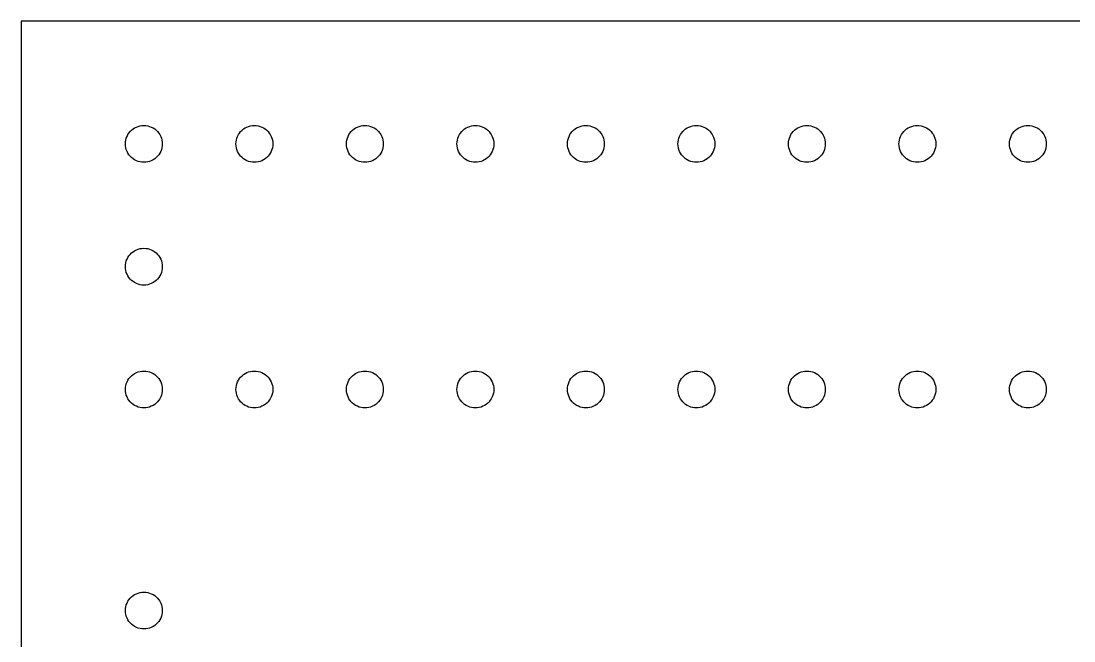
# Model space of a CAD drawing. Header units: metres. Extents: x -90 to 756, y -90 to 295.
# Drawn here: x -90 to -47.12, y 219.76 to 245 of the extents above; entities that cross this region are included whole.
import ezdxf

# ---------------------------------------------------------------- set-up
doc = ezdxf.new("R2010")
doc.units = ezdxf.units.M

msp = doc.modelspace()

# ---------------------------------------------------------------- linework, layer by layer
for p, q in [((-20.1, 245), (-90, 245)), ((-90, 245), (-90, 0)), ((-85.5574, 240.502), (-85.5019, 240.557)), ((-85.5019, 240.557), (-85.4408, 240.607)), ((-85.4408, 240.607), (-85.375, 240.65)), ((-85.375, 240.65), (-85.3051, 240.685)), ((-85.3051, 240.685), (-85.2318, 240.713)), ((-85.2318, 240.713), (-85.1559, 240.734)), ((-85.1559, 240.734), (-85.0784, 240.746)), ((-85.0784, 240.746), (-85, 240.75)), ((-85, 240.75), (-84.9216, 240.746)), ((-84.9216, 240.746), (-84.8441, 240.734)), ((-84.8441, 240.734), (-84.7682, 240.713)), ((-84.7682, 240.713), (-84.695, 240.685)), ((-84.695, 240.685), (-84.625, 240.65)), ((-84.625, 240.65), (-84.5592, 240.607)), ((-84.5592, 240.607), (-84.4982, 240.557)), ((-84.4982, 240.557), (-84.4426, 240.502)), ((-81.0574, 240.502), (-81.0019, 240.557)), ((-81.0019, 240.557), (-80.9408, 240.607)), ((-80.9408, 240.607), (-80.875, 240.65)), ((-80.875, 240.65), (-80.8051, 240.685)), ((-80.8051, 240.685), (-80.7318, 240.713)), ((-80.7318, 240.713), (-80.6559, 240.734)), ((-80.6559, 240.734), (-80.5784, 240.746)), ((-80.5784, 240.746), (-80.5, 240.75)), ((-80.5, 240.75), (-80.4216, 240.746)), ((-80.4216, 240.746), (-80.3441, 240.734)), ((-80.3441, 240.734), (-80.2682, 240.713)), ((-80.2682, 240.713), (-80.195, 240.685)), ((-80.195, 240.685), (-80.125, 240.65)), ((-80.125, 240.65), (-80.0592, 240.607)), ((-80.0592, 240.607), (-79.9982, 240.557)), ((-79.9982, 240.557), (-79.9426, 240.502)), ((-76.5574, 240.502), (-76.5019, 240.557)), ((-76.5019, 240.557), (-76.4408, 240.607)), ((-76.4408, 240.607), (-76.375, 240.65)), ((-76.375, 240.65), (-76.3051, 240.685)), ((-76.3051, 240.685), (-76.2318, 240.713)), ((-76.2318, 240.713), (-76.1559, 240.734)), ((-76.1559, 240.734), (-76.0784, 240.746)), ((-76.0784, 240.746), (-76, 240.75)), ((-76, 240.75), (-75.9216, 240.746)), ((-75.9216, 240.746), (-75.8441, 240.734)), ((-75.8441, 240.734), (-75.7682, 240.713)), ((-75.7682, 240.713), (-75.695, 240.685)), ((-75.695, 240.685), (-75.625, 240.65)), ((-75.625, 240.65), (-75.5592, 240.607)), ((-75.5592, 240.607), (-75.4982, 240.557)), ((-75.4982, 240.557), (-75.4426, 240.502)), ((-72.0574, 240.502), (-72.0019, 240.557)), ((-72.0019, 240.557), (-71.9408, 240.607)), ((-71.9408, 240.607), (-71.875, 240.65)), ((-71.875, 240.65), (-71.8051, 240.685)), ((-71.8051, 240.685), (-71.7318, 240.713)), ((-71.7318, 240.713), (-71.6559, 240.734)), ((-71.6559, 240.734), (-71.5784, 240.746)), ((-71.5784, 240.746), (-71.5, 240.75)), ((-71.5, 240.75), (-71.4216, 240.746)), ((-71.4216, 240.746), (-71.3441, 240.734)), ((-71.3441, 240.734), (-71.2682, 240.713)), ((-71.2682, 240.713), (-71.195, 240.685)), ((-71.195, 240.685), (-71.125, 240.65)), ((-71.125, 240.65), (-71.0592, 240.607)), ((-71.0592, 240.607), (-70.9982, 240.557)), ((-70.9982, 240.557), (-70.9426, 240.502)), ((-67.5574, 240.502), (-67.5019, 240.557)), ((-67.5019, 240.557), (-67.4408, 240.607)), ((-67.4408, 240.607), (-67.375, 240.65)), ((-67.375, 240.65), (-67.3051, 240.685)), ((-67.3051, 240.685), (-67.2318, 240.713)), ((-67.2318, 240.713), (-67.1559, 240.734)), ((-67.1559, 240.734), (-67.0784, 240.746)), ((-67.0784, 240.746), (-67, 240.75)), ((-67, 240.75), (-66.9216, 240.746)), ((-66.9216, 240.746), (-66.8441, 240.734)), ((-66.8441, 240.734), (-66.7682, 240.713)), ((-66.7682, 240.713), (-66.695, 240.685)), ((-66.695, 240.685), (-66.625, 240.65)), ((-66.625, 240.65), (-66.5592, 240.607)), ((-66.5592, 240.607), (-66.4982, 240.557)), ((-66.4982, 240.557), (-66.4426, 240.502)), ((-63.0574, 240.502), (-63.0019, 240.557)), ((-63.0019, 240.557), (-62.9408, 240.607)), ((-62.9408, 240.607), (-62.875, 240.65)), ((-62.875, 240.65), (-62.8051, 240.685)), ((-62.8051, 240.685), (-62.7318, 240.713)), ((-62.7318, 240.713), (-62.6559, 240.734)), ((-62.6559, 240.734), (-62.5784, 240.746)), ((-62.5784, 240.746), (-62.5, 240.75)), ((-62.5, 240.75), (-62.4216, 240.746)), ((-62.4216, 240.746), (-62.3441, 240.734)), ((-62.3441, 240.734), (-62.2682, 240.713)), ((-62.2682, 240.713), (-62.195, 240.685)), ((-62.195, 240.685), (-62.125, 240.65)), ((-62.125, 240.65), (-62.0592, 240.607)), ((-62.0592, 240.607), (-61.9982, 240.557)), ((-61.9982, 240.557), (-61.9426, 240.502)), ((-58.5574, 240.502), (-58.5019, 240.557)), ((-58.5019, 240.557), (-58.4408, 240.607)), ((-58.4408, 240.607), (-58.375, 240.65)), ((-58.375, 240.65), (-58.3051, 240.685)), ((-58.3051, 240.685), (-58.2318, 240.713)), ((-58.2318, 240.713), (-58.1559, 240.734)), ((-58.1559, 240.734), (-58.0784, 240.746)), ((-58.0784, 240.746), (-58, 240.75)), ((-58, 240.75), (-57.9216, 240.746)), ((-57.9216, 240.746), (-57.8441, 240.734)), ((-57.8441, 240.734), (-57.7682, 240.713)), ((-57.7682, 240.713), (-57.695, 240.685)), ((-57.695, 240.685), (-57.625, 240.65)), ((-57.625, 240.65), (-57.5592, 240.607)), ((-57.5592, 240.607), (-57.4982, 240.557)), ((-57.4982, 240.557), (-57.4426, 240.502)), ((-54.0574, 240.502), (-54.0019, 240.557)), ((-54.0019, 240.557), (-53.9408, 240.607)), ((-53.9408, 240.607), (-53.875, 240.65)), ((-53.875, 240.65), (-53.8051, 240.685)), ((-53.8051, 240.685), (-53.7318, 240.713)), ((-53.7318, 240.713), (-53.6559, 240.734)), ((-53.6559, 240.734), (-53.5784, 240.746)), ((-53.5784, 240.746), (-53.5, 240.75)), ((-53.5, 240.75), (-53.4216, 240.746)), ((-53.4216, 240.746), (-53.3441, 240.734)), ((-53.3441, 240.734), (-53.2682, 240.713)), ((-53.2682, 240.713), (-53.195, 240.685)), ((-53.195, 240.685), (-53.125, 240.65)), ((-53.125, 240.65), (-53.0592, 240.607)), ((-53.0592, 240.607), (-52.9982, 240.557)), ((-52.9982, 240.557), (-52.9426, 240.502)), ((-49.5574, 240.502), (-49.5019, 240.557)), ((-49.5019, 240.557), (-49.4408, 240.607)), ((-49.4408, 240.607), (-49.375, 240.65)), ((-49.375, 240.65), (-49.3051, 240.685)), ((-49.3051, 240.685), (-49.2318, 240.713)), ((-49.2318, 240.713), (-49.1559, 240.734)), ((-49.1559, 240.734), (-49.0784, 240.746)), ((-49.0784, 240.746), (-49, 240.75)), ((-49, 240.75), (-48.9216, 240.746)), ((-48.9216, 240.746), (-48.8441, 240.734)), ((-48.8441, 240.734), (-48.7682, 240.713)), ((-48.7682, 240.713), (-48.695, 240.685)), ((-48.695, 240.685), (-48.625, 240.65)), ((-48.625, 240.65), (-48.5592, 240.607)), ((-48.5592, 240.607), (-48.4982, 240.557)), ((-48.4982, 240.557), (-48.4426, 240.502)), ((-85.7459, 240.078), (-85.7336, 240.156)), ((-85.7336, 240.156), (-85.7133, 240.232)), ((-85.7133, 240.232), (-85.6852, 240.305)), ((-85.6852, 240.305), (-85.6495, 240.375)), ((-85.6495, 240.375), (-85.6068, 240.441)), ((-85.6068, 240.441), (-85.5574, 240.502)), ((-84.4426, 240.502), (-84.3932, 240.441)), ((-84.3932, 240.441), (-84.3505, 240.375)), ((-84.3505, 240.375), (-84.3148, 240.305)), ((-84.3148, 240.305), (-84.2867, 240.232)), ((-84.2867, 240.232), (-84.2664, 240.156)), ((-84.2664, 240.156), (-84.2541, 240.078)), ((-81.2459, 240.078), (-81.2336, 240.156)), ((-81.2336, 240.156), (-81.2133, 240.232)), ((-81.2133, 240.232), (-81.1852, 240.305)), ((-81.1852, 240.305), (-81.1495, 240.375)), ((-81.1495, 240.375), (-81.1068, 240.441)), ((-81.1068, 240.441), (-81.0574, 240.502)), ((-79.9426, 240.502), (-79.8932, 240.441)), ((-79.8932, 240.441), (-79.8505, 240.375)), ((-79.8505, 240.375), (-79.8148, 240.305)), ((-79.8148, 240.305), (-79.7867, 240.232)), ((-79.7867, 240.232), (-79.7664, 240.156)), ((-79.7664, 240.156), (-79.7541, 240.078)), ((-76.7459, 240.078), (-76.7336, 240.156)), ((-76.7336, 240.156), (-76.7133, 240.232)), ((-76.7133, 240.232), (-76.6852, 240.305)), ((-76.6852, 240.305), (-76.6495, 240.375)), ((-76.6495, 240.375), (-76.6068, 240.441)), ((-76.6068, 240.441), (-76.5574, 240.502)), ((-75.4426, 240.502), (-75.3932, 240.441)), ((-75.3932, 240.441), (-75.3505, 240.375)), ((-75.3505, 240.375), (-75.3148, 240.305)), ((-75.3148, 240.305), (-75.2867, 240.232)), ((-75.2867, 240.232), (-75.2664, 240.156)), ((-75.2664, 240.156), (-75.2541, 240.078)), ((-72.2459, 240.078), (-72.2336, 240.156)), ((-72.2336, 240.156), (-72.2133, 240.232)), ((-72.2133, 240.232), (-72.1852, 240.305)), ((-72.1852, 240.305), (-72.1495, 240.375)), ((-72.1495, 240.375), (-72.1068, 240.441)), ((-72.1068, 240.441), (-72.0574, 240.502)), ((-70.9426, 240.502), (-70.8932, 240.441)), ((-70.8932, 240.441), (-70.8505, 240.375)), ((-70.8505, 240.375), (-70.8148, 240.305)), ((-70.8148, 240.305), (-70.7867, 240.232)), ((-70.7867, 240.232), (-70.7664, 240.156)), ((-70.7664, 240.156), (-70.7541, 240.078)), ((-67.7459, 240.078), (-67.7336, 240.156)), ((-67.7336, 240.156), (-67.7133, 240.232)), ((-67.7133, 240.232), (-67.6852, 240.305)), ((-67.6852, 240.305), (-67.6495, 240.375)), ((-67.6495, 240.375), (-67.6068, 240.441)), ((-67.6068, 240.441), (-67.5574, 240.502)), ((-66.4426, 240.502), (-66.3932, 240.441)), ((-66.3932, 240.441), (-66.3505, 240.375)), ((-66.3505, 240.375), (-66.3148, 240.305)), ((-66.3148, 240.305), (-66.2867, 240.232)), ((-66.2867, 240.232), (-66.2664, 240.156)), ((-66.2664, 240.156), (-66.2541, 240.078)), ((-63.2459, 240.078), (-63.2336, 240.156)), ((-63.2336, 240.156), (-63.2133, 240.232)), ((-63.2133, 240.232), (-63.1852, 240.305)), ((-63.1852, 240.305), (-63.1495, 240.375)), ((-63.1495, 240.375), (-63.1068, 240.441)), ((-63.1068, 240.441), (-63.0574, 240.502)), ((-61.9426, 240.502), (-61.8932, 240.441)), ((-61.8932, 240.441), (-61.8505, 240.375)), ((-61.8505, 240.375), (-61.8148, 240.305)), ((-61.8148, 240.305), (-61.7867, 240.232)), ((-61.7867, 240.232), (-61.7664, 240.156)), ((-61.7664, 240.156), (-61.7541, 240.078)), ((-58.7459, 240.078), (-58.7336, 240.156)), ((-58.7336, 240.156), (-58.7133, 240.232)), ((-58.7133, 240.232), (-58.6852, 240.305)), ((-58.6852, 240.305), (-58.6495, 240.375)), ((-58.6495, 240.375), (-58.6068, 240.441)), ((-58.6068, 240.441), (-58.5574, 240.502)), ((-57.4426, 240.502), (-57.3932, 240.441)), ((-57.3932, 240.441), (-57.3505, 240.375)), ((-57.3505, 240.375), (-57.3148, 240.305)), ((-57.3148, 240.305), (-57.2867, 240.232)), ((-57.2867, 240.232), (-57.2664, 240.156)), ((-57.2664, 240.156), (-57.2541, 240.078)), ((-54.2459, 240.078), (-54.2336, 240.156)), ((-54.2336, 240.156), (-54.2133, 240.232)), ((-54.2133, 240.232), (-54.1852, 240.305)), ((-54.1852, 240.305), (-54.1495, 240.375)), ((-54.1495, 240.375), (-54.1068, 240.441)), ((-54.1068, 240.441), (-54.0574, 240.502)), ((-52.9426, 240.502), (-52.8932, 240.441)), ((-52.8932, 240.441), (-52.8505, 240.375)), ((-52.8505, 240.375), (-52.8148, 240.305)), ((-52.8148, 240.305), (-52.7867, 240.232)), ((-52.7867, 240.232), (-52.7664, 240.156)), ((-52.7664, 240.156), (-52.7541, 240.078)), ((-49.7459, 240.078), (-49.7336, 240.156)), ((-49.7336, 240.156), (-49.7133, 240.232)), ((-49.7133, 240.232), (-49.6852, 240.305)), ((-49.6852, 240.305), (-49.6495, 240.375)), ((-49.6495, 240.375), (-49.6068, 240.441)), ((-49.6068, 240.441), (-49.5574, 240.502)), ((-48.4426, 240.502), (-48.3932, 240.441)), ((-48.3932, 240.441), (-48.3505, 240.375)), ((-48.3505, 240.375), (-48.3148, 240.305)), ((-48.3148, 240.305), (-48.2867, 240.232)), ((-48.2867, 240.232), (-48.2664, 240.156)), ((-48.2664, 240.156), (-48.2541, 240.078)), ((-85.75, 240), (-85.7459, 240.078)), ((-85.7459, 239.922), (-85.75, 240)), ((-85.7336, 239.844), (-85.7459, 239.922)), ((-85.7133, 239.768), (-85.7336, 239.844)), ((-85.6852, 239.695), (-85.7133, 239.768)), ((-85.6495, 239.625), (-85.6852, 239.695)), ((-84.3148, 239.695), (-84.3505, 239.625)), ((-84.2867, 239.768), (-84.3148, 239.695)), ((-84.2664, 239.844), (-84.2867, 239.768)), ((-84.2541, 239.922), (-84.2664, 239.844)), ((-84.2541, 240.078), (-84.25, 240)), ((-84.25, 240), (-84.2541, 239.922)), ((-81.25, 240), (-81.2459, 240.078)), ((-81.2459, 239.922), (-81.25, 240)), ((-81.2336, 239.844), (-81.2459, 239.922)), ((-81.2133, 239.768), (-81.2336, 239.844)), ((-81.1852, 239.695), (-81.2133, 239.768)), ((-81.1495, 239.625), (-81.1852, 239.695)), ((-79.8148, 239.695), (-79.8505, 239.625)), ((-79.7867, 239.768), (-79.8148, 239.695)), ((-79.7664, 239.844), (-79.7867, 239.768)), ((-79.7541, 239.922), (-79.7664, 239.844)), ((-79.7541, 240.078), (-79.75, 240)), ((-79.75, 240), (-79.7541, 239.922)), ((-76.75, 240), (-76.7459, 240.078)), ((-76.7459, 239.922), (-76.75, 240)), ((-76.7336, 239.844), (-76.7459, 239.922)), ((-76.7133, 239.768), (-76.7336, 239.844)), ((-76.6852, 239.695), (-76.7133, 239.768)), ((-76.6495, 239.625), (-76.6852, 239.695)), ((-75.3148, 239.695), (-75.3505, 239.625)), ((-75.2867, 239.768), (-75.3148, 239.695)), ((-75.2664, 239.844), (-75.2867, 239.768)), ((-75.2541, 239.922), (-75.2664, 239.844)), ((-75.2541, 240.078), (-75.25, 240)), ((-75.25, 240), (-75.2541, 239.922)), ((-72.25, 240), (-72.2459, 240.078)), ((-72.2459, 239.922), (-72.25, 240)), ((-72.2336, 239.844), (-72.2459, 239.922)), ((-72.2133, 239.768), (-72.2336, 239.844)), ((-72.1852, 239.695), (-72.2133, 239.768)), ((-72.1495, 239.625), (-72.1852, 239.695)), ((-70.8148, 239.695), (-70.8505, 239.625)), ((-70.7867, 239.768), (-70.8148, 239.695)), ((-70.7664, 239.844), (-70.7867, 239.768)), ((-70.7541, 239.922), (-70.7664, 239.844)), ((-70.7541, 240.078), (-70.75, 240)), ((-70.75, 240), (-70.7541, 239.922)), ((-67.75, 240), (-67.7459, 240.078)), ((-67.7459, 239.922), (-67.75, 240)), ((-67.7336, 239.844), (-67.7459, 239.922)), ((-67.7133, 239.768), (-67.7336, 239.844)), ((-67.6852, 239.695), (-67.7133, 239.768)), ((-67.6495, 239.625), (-67.6852, 239.695)), ((-66.3148, 239.695), (-66.3505, 239.625)), ((-66.2867, 239.768), (-66.3148, 239.695)), ((-66.2664, 239.844), (-66.2867, 239.768)), ((-66.2541, 239.922), (-66.2664, 239.844)), ((-66.2541, 240.078), (-66.25, 240)), ((-66.25, 240), (-66.2541, 239.922)), ((-63.25, 240), (-63.2459, 240.078)), ((-63.2459, 239.922), (-63.25, 240)), ((-63.2336, 239.844), (-63.2459, 239.922)), ((-63.2133, 239.768), (-63.2336, 239.844)), ((-63.1852, 239.695), (-63.2133, 239.768)), ((-63.1495, 239.625), (-63.1852, 239.695)), ((-61.8148, 239.695), (-61.8505, 239.625)), ((-61.7867, 239.768), (-61.8148, 239.695)), ((-61.7664, 239.844), (-61.7867, 239.768)), ((-61.7541, 239.922), (-61.7664, 239.844)), ((-61.7541, 240.078), (-61.75, 240)), ((-61.75, 240), (-61.7541, 239.922)), ((-58.75, 240), (-58.7459, 240.078)), ((-58.7459, 239.922), (-58.75, 240)), ((-58.7336, 239.844), (-58.7459, 239.922)), ((-58.7133, 239.768), (-58.7336, 239.844)), ((-58.6852, 239.695), (-58.7133, 239.768)), ((-58.6495, 239.625), (-58.6852, 239.695)), ((-57.3148, 239.695), (-57.3505, 239.625)), ((-57.2867, 239.768), (-57.3148, 239.695)), ((-57.2664, 239.844), (-57.2867, 239.768)), ((-57.2541, 239.922), (-57.2664, 239.844)), ((-57.2541, 240.078), (-57.25, 240)), ((-57.25, 240), (-57.2541, 239.922)), ((-54.25, 240), (-54.2459, 240.078)), ((-54.2459, 239.922), (-54.25, 240)), ((-54.2336, 239.844), (-54.2459, 239.922)), ((-54.2133, 239.768), (-54.2336, 239.844)), ((-54.1852, 239.695), (-54.2133, 239.768)), ((-54.1495, 239.625), (-54.1852, 239.695)), ((-52.8148, 239.695), (-52.8505, 239.625)), ((-52.7867, 239.768), (-52.8148, 239.695)), ((-52.7664, 239.844), (-52.7867, 239.768)), ((-52.7541, 239.922), (-52.7664, 239.844)), ((-52.7541, 240.078), (-52.75, 240)), ((-52.75, 240), (-52.7541, 239.922)), ((-49.75, 240), (-49.7459, 240.078)), ((-49.7459, 239.922), (-49.75, 240)), ((-49.7336, 239.844), (-49.7459, 239.922)), ((-49.7133, 239.768), (-49.7336, 239.844)), ((-49.6852, 239.695), (-49.7133, 239.768)), ((-49.6495, 239.625), (-49.6852, 239.695)), ((-48.3148, 239.695), (-48.3505, 239.625)), ((-48.2867, 239.768), (-48.3148, 239.695)), ((-48.2664, 239.844), (-48.2867, 239.768)), ((-48.2541, 239.922), (-48.2664, 239.844)), ((-48.2541, 240.078), (-48.25, 240)), ((-48.25, 240), (-48.2541, 239.922)), ((-85.6068, 239.559), (-85.6495, 239.625)), ((-85.5574, 239.498), (-85.6068, 239.559)), ((-85.5019, 239.443), (-85.5574, 239.498)), ((-85.4408, 239.393), (-85.5019, 239.443)), ((-85.375, 239.35), (-85.4408, 239.393)), ((-85.3051, 239.315), (-85.375, 239.35)), ((-85.2318, 239.287), (-85.3051, 239.315)), ((-85.1559, 239.266), (-85.2318, 239.287)), ((-85.0784, 239.254), (-85.1559, 239.266)), ((-85, 239.25), (-85.0784, 239.254)), ((-84.9216, 239.254), (-85, 239.25)), ((-84.8441, 239.266), (-84.9216, 239.254)), ((-84.7682, 239.287), (-84.8441, 239.266)), ((-84.695, 239.315), (-84.7682, 239.287)), ((-84.625, 239.35), (-84.695, 239.315)), ((-84.5592, 239.393), (-84.625, 239.35)), ((-84.4982, 239.443), (-84.5592, 239.393)), ((-84.4426, 239.498), (-84.4982, 239.443)), ((-84.3932, 239.559), (-84.4426, 239.498)), ((-84.3505, 239.625), (-84.3932, 239.559)), ((-81.1068, 239.559), (-81.1495, 239.625)), ((-81.0574, 239.498), (-81.1068, 239.559)), ((-81.0019, 239.443), (-81.0574, 239.498)), ((-80.9408, 239.393), (-81.0019, 239.443)), ((-80.875, 239.35), (-80.9408, 239.393)), ((-80.8051, 239.315), (-80.875, 239.35)), ((-80.7318, 239.287), (-80.8051, 239.315)), ((-80.6559, 239.266), (-80.7318, 239.287)), ((-80.5784, 239.254), (-80.6559, 239.266)), ((-80.5, 239.25), (-80.5784, 239.254)), ((-80.4216, 239.254), (-80.5, 239.25)), ((-80.3441, 239.266), (-80.4216, 239.254)), ((-80.2682, 239.287), (-80.3441, 239.266)), ((-80.195, 239.315), (-80.2682, 239.287)), ((-80.125, 239.35), (-80.195, 239.315)), ((-80.0592, 239.393), (-80.125, 239.35)), ((-79.9982, 239.443), (-80.0592, 239.393)), ((-79.9426, 239.498), (-79.9982, 239.443)), ((-79.8932, 239.559), (-79.9426, 239.498)), ((-79.8505, 239.625), (-79.8932, 239.559)), ((-76.6068, 239.559), (-76.6495, 239.625)), ((-76.5574, 239.498), (-76.6068, 239.559)), ((-76.5019, 239.443), (-76.5574, 239.498)), ((-76.4408, 239.393), (-76.5019, 239.443)), ((-76.375, 239.35), (-76.4408, 239.393)), ((-76.3051, 239.315), (-76.375, 239.35)), ((-76.2318, 239.287), (-76.3051, 239.315)), ((-76.1559, 239.266), (-76.2318, 239.287)), ((-76.0784, 239.254), (-76.1559, 239.266)), ((-76, 239.25), (-76.0784, 239.254)), ((-75.9216, 239.254), (-76, 239.25)), ((-75.8441, 239.266), (-75.9216, 239.254)), ((-75.7682, 239.287), (-75.8441, 239.266)), ((-75.695, 239.315), (-75.7682, 239.287)), ((-75.625, 239.35), (-75.695, 239.315)), ((-75.5592, 239.393), (-75.625, 239.35)), ((-75.4982, 239.443), (-75.5592, 239.393)), ((-75.4426, 239.498), (-75.4982, 239.443)), ((-75.3932, 239.559), (-75.4426, 239.498)), ((-75.3505, 239.625), (-75.3932, 239.559)), ((-72.1068, 239.559), (-72.1495, 239.625)), ((-72.0574, 239.498), (-72.1068, 239.559)), ((-72.0019, 239.443), (-72.0574, 239.498)), ((-71.9408, 239.393), (-72.0019, 239.443)), ((-71.875, 239.35), (-71.9408, 239.393)), ((-71.8051, 239.315), (-71.875, 239.35)), ((-71.7318, 239.287), (-71.8051, 239.315)), ((-71.6559, 239.266), (-71.7318, 239.287)), ((-71.5784, 239.254), (-71.6559, 239.266)), ((-71.5, 239.25), (-71.5784, 239.254)), ((-71.4216, 239.254), (-71.5, 239.25)), ((-71.3441, 239.266), (-71.4216, 239.254)), ((-71.2682, 239.287), (-71.3441, 239.266)), ((-71.195, 239.315), (-71.2682, 239.287)), ((-71.125, 239.35), (-71.195, 239.315)), ((-71.0592, 239.393), (-71.125, 239.35)), ((-70.9982, 239.443), (-71.0592, 239.393)), ((-70.9426, 239.498), (-70.9982, 239.443)), ((-70.8932, 239.559), (-70.9426, 239.498)), ((-70.8505, 239.625), (-70.8932, 239.559)), ((-67.6068, 239.559), (-67.6495, 239.625)), ((-67.5574, 239.498), (-67.6068, 239.559)), ((-67.5019, 239.443), (-67.5574, 239.498)), ((-67.4408, 239.393), (-67.5019, 239.443)), ((-67.375, 239.35), (-67.4408, 239.393)), ((-67.3051, 239.315), (-67.375, 239.35)), ((-67.2318, 239.287), (-67.3051, 239.315)), ((-67.1559, 239.266), (-67.2318, 239.287)), ((-67.0784, 239.254), (-67.1559, 239.266)), ((-67, 239.25), (-67.0784, 239.254)), ((-66.9216, 239.254), (-67, 239.25)), ((-66.8441, 239.266), (-66.9216, 239.254)), ((-66.7682, 239.287), (-66.8441, 239.266)), ((-66.695, 239.315), (-66.7682, 239.287)), ((-66.625, 239.35), (-66.695, 239.315)), ((-66.5592, 239.393), (-66.625, 239.35)), ((-66.4982, 239.443), (-66.5592, 239.393)), ((-66.4426, 239.498), (-66.4982, 239.443)), ((-66.3932, 239.559), (-66.4426, 239.498)), ((-66.3505, 239.625), (-66.3932, 239.559)), ((-63.1068, 239.559), (-63.1495, 239.625)), ((-63.0574, 239.498), (-63.1068, 239.559)), ((-63.0019, 239.443), (-63.0574, 239.498)), ((-62.9408, 239.393), (-63.0019, 239.443)), ((-62.875, 239.35), (-62.9408, 239.393)), ((-62.8051, 239.315), (-62.875, 239.35)), ((-62.7318, 239.287), (-62.8051, 239.315)), ((-62.6559, 239.266), (-62.7318, 239.287)), ((-62.5784, 239.254), (-62.6559, 239.266)), ((-62.5, 239.25), (-62.5784, 239.254)), ((-62.4216, 239.254), (-62.5, 239.25)), ((-62.3441, 239.266), (-62.4216, 239.254)), ((-62.2682, 239.287), (-62.3441, 239.266)), ((-62.195, 239.315), (-62.2682, 239.287)), ((-62.125, 239.35), (-62.195, 239.315)), ((-62.0592, 239.393), (-62.125, 239.35)), ((-61.9982, 239.443), (-62.0592, 239.393)), ((-61.9426, 239.498), (-61.9982, 239.443)), ((-61.8932, 239.559), (-61.9426, 239.498)), ((-61.8505, 239.625), (-61.8932, 239.559)), ((-58.6068, 239.559), (-58.6495, 239.625)), ((-58.5574, 239.498), (-58.6068, 239.559)), ((-58.5019, 239.443), (-58.5574, 239.498)), ((-58.4408, 239.393), (-58.5019, 239.443)), ((-58.375, 239.35), (-58.4408, 239.393)), ((-58.3051, 239.315), (-58.375, 239.35)), ((-58.2318, 239.287), (-58.3051, 239.315)), ((-58.1559, 239.266), (-58.2318, 239.287)), ((-58.0784, 239.254), (-58.1559, 239.266)), ((-58, 239.25), (-58.0784, 239.254)), ((-57.9216, 239.254), (-58, 239.25)), ((-57.8441, 239.266), (-57.9216, 239.254)), ((-57.7682, 239.287), (-57.8441, 239.266)), ((-57.695, 239.315), (-57.7682, 239.287)), ((-57.625, 239.35), (-57.695, 239.315)), ((-57.5592, 239.393), (-57.625, 239.35)), ((-57.4982, 239.443), (-57.5592, 239.393)), ((-57.4426, 239.498), (-57.4982, 239.443)), ((-57.3932, 239.559), (-57.4426, 239.498)), ((-57.3505, 239.625), (-57.3932, 239.559)), ((-54.1068, 239.559), (-54.1495, 239.625)), ((-54.0574, 239.498), (-54.1068, 239.559)), ((-54.0019, 239.443), (-54.0574, 239.498)), ((-53.9408, 239.393), (-54.0019, 239.443)), ((-53.875, 239.35), (-53.9408, 239.393)), ((-53.8051, 239.315), (-53.875, 239.35)), ((-53.7318, 239.287), (-53.8051, 239.315)), ((-53.6559, 239.266), (-53.7318, 239.287)), ((-53.5784, 239.254), (-53.6559, 239.266)), ((-53.5, 239.25), (-53.5784, 239.254)), ((-53.4216, 239.254), (-53.5, 239.25)), ((-53.3441, 239.266), (-53.4216, 239.254)), ((-53.2682, 239.287), (-53.3441, 239.266)), ((-53.195, 239.315), (-53.2682, 239.287)), ((-53.125, 239.35), (-53.195, 239.315)), ((-53.0592, 239.393), (-53.125, 239.35)), ((-52.9982, 239.443), (-53.0592, 239.393)), ((-52.9426, 239.498), (-52.9982, 239.443)), ((-52.8932, 239.559), (-52.9426, 239.498)), ((-52.8505, 239.625), (-52.8932, 239.559)), ((-49.6068, 239.559), (-49.6495, 239.625)), ((-49.5574, 239.498), (-49.6068, 239.559)), ((-49.5019, 239.443), (-49.5574, 239.498)), ((-49.4408, 239.393), (-49.5019, 239.443)), ((-49.375, 239.35), (-49.4408, 239.393)), ((-49.3051, 239.315), (-49.375, 239.35)), ((-49.2318, 239.287), (-49.3051, 239.315)), ((-49.1559, 239.266), (-49.2318, 239.287)), ((-49.0784, 239.254), (-49.1559, 239.266)), ((-49, 239.25), (-49.0784, 239.254)), ((-48.9216, 239.254), (-49, 239.25)), ((-48.8441, 239.266), (-48.9216, 239.254)), ((-48.7682, 239.287), (-48.8441, 239.266)), ((-48.695, 239.315), (-48.7682, 239.287)), ((-48.625, 239.35), (-48.695, 239.315)), ((-48.5592, 239.393), (-48.625, 239.35)), ((-48.4982, 239.443), (-48.5592, 239.393)), ((-48.4426, 239.498), (-48.4982, 239.443)), ((-48.3932, 239.559), (-48.4426, 239.498)), ((-48.3505, 239.625), (-48.3932, 239.559)), ((-85.6495, 235.375), (-85.6068, 235.441)), ((-85.6068, 235.441), (-85.5574, 235.502)), ((-85.5574, 235.502), (-85.5019, 235.557)), ((-85.5019, 235.557), (-85.4408, 235.607)), ((-85.4408, 235.607), (-85.375, 235.65)), ((-85.375, 235.65), (-85.3051, 235.685)), ((-85.3051, 235.685), (-85.2318, 235.713)), ((-85.2318, 235.713), (-85.1559, 235.734)), ((-85.1559, 235.734), (-85.0784, 235.746)), ((-85.0784, 235.746), (-85, 235.75)), ((-85, 235.75), (-84.9216, 235.746)), ((-84.9216, 235.746), (-84.8441, 235.734)), ((-84.8441, 235.734), (-84.7682, 235.713)), ((-84.7682, 235.713), (-84.695, 235.685)), ((-84.695, 235.685), (-84.625, 235.65)), ((-84.625, 235.65), (-84.5592, 235.607)), ((-84.5592, 235.607), (-84.4982, 235.557)), ((-84.4982, 235.557), (-84.4426, 235.502)), ((-84.4426, 235.502), (-84.3932, 235.441)), ((-84.3932, 235.441), (-84.3505, 235.375)), ((-85.75, 235), (-85.7459, 235.078)), ((-85.7459, 234.922), (-85.75, 235)), ((-85.7459, 235.078), (-85.7336, 235.156)), ((-85.7336, 235.156), (-85.7133, 235.232)), ((-85.7133, 235.232), (-85.6852, 235.305)), ((-85.6852, 235.305), (-85.6495, 235.375)), ((-84.3505, 235.375), (-84.3148, 235.305)), ((-84.3148, 235.305), (-84.2867, 235.232)), ((-84.2867, 235.232), (-84.2664, 235.156)), ((-84.2664, 235.156), (-84.2541, 235.078)), ((-84.2541, 235.078), (-84.25, 235)), ((-84.25, 235), (-84.2541, 234.922)), ((-85.7336, 234.844), (-85.7459, 234.922)), ((-85.7133, 234.768), (-85.7336, 234.844)), ((-85.6852, 234.695), (-85.7133, 234.768)), ((-85.6495, 234.625), (-85.6852, 234.695)), ((-85.6068, 234.559), (-85.6495, 234.625)), ((-85.5574, 234.498), (-85.6068, 234.559)), ((-84.3932, 234.559), (-84.4426, 234.498)), ((-84.3505, 234.625), (-84.3932, 234.559)), ((-84.3148, 234.695), (-84.3505, 234.625)), ((-84.2867, 234.768), (-84.3148, 234.695)), ((-84.2664, 234.844), (-84.2867, 234.768)), ((-84.2541, 234.922), (-84.2664, 234.844)), ((-85.5019, 234.443), (-85.5574, 234.498)), ((-85.4408, 234.393), (-85.5019, 234.443)), ((-85.375, 234.35), (-85.4408, 234.393)), ((-85.3051, 234.315), (-85.375, 234.35)), ((-85.2318, 234.287), (-85.3051, 234.315)), ((-85.1559, 234.266), (-85.2318, 234.287)), ((-85.0784, 234.254), (-85.1559, 234.266)), ((-85, 234.25), (-85.0784, 234.254)), ((-84.9216, 234.254), (-85, 234.25)), ((-84.8441, 234.266), (-84.9216, 234.254)), ((-84.7682, 234.287), (-84.8441, 234.266)), ((-84.695, 234.315), (-84.7682, 234.287)), ((-84.625, 234.35), (-84.695, 234.315)), ((-84.5592, 234.393), (-84.625, 234.35)), ((-84.4982, 234.443), (-84.5592, 234.393)), ((-84.4426, 234.498), (-84.4982, 234.443)), ((-85.375, 230.65), (-85.3051, 230.685)), ((-85.3051, 230.685), (-85.2318, 230.713)), ((-85.2318, 230.713), (-85.1559, 230.734)), ((-85.1559, 230.734), (-85.0784, 230.746)), ((-85.0784, 230.746), (-85, 230.75)), ((-85, 230.75), (-84.9216, 230.746)), ((-84.9216, 230.746), (-84.8441, 230.734)), ((-84.8441, 230.734), (-84.7682, 230.713)), ((-84.7682, 230.713), (-84.695, 230.685)), ((-84.695, 230.685), (-84.625, 230.65)), ((-80.875, 230.65), (-80.8051, 230.685)), ((-80.8051, 230.685), (-80.7318, 230.713)), ((-80.7318, 230.713), (-80.6559, 230.734)), ((-80.6559, 230.734), (-80.5784, 230.746)), ((-80.5784, 230.746), (-80.5, 230.75)), ((-80.5, 230.75), (-80.4216, 230.746)), ((-80.4216, 230.746), (-80.3441, 230.734)), ((-80.3441, 230.734), (-80.2682, 230.713)), ((-80.2682, 230.713), (-80.195, 230.685)), ((-80.195, 230.685), (-80.125, 230.65)), ((-76.375, 230.65), (-76.3051, 230.685)), ((-76.3051, 230.685), (-76.2318, 230.713)), ((-76.2318, 230.713), (-76.1559, 230.734)), ((-76.1559, 230.734), (-76.0784, 230.746)), ((-76.0784, 230.746), (-76, 230.75)), ((-76, 230.75), (-75.9216, 230.746)), ((-75.9216, 230.746), (-75.8441, 230.734)), ((-75.8441, 230.734), (-75.7682, 230.713)), ((-75.7682, 230.713), (-75.695, 230.685)), ((-75.695, 230.685), (-75.625, 230.65)), ((-71.875, 230.65), (-71.8051, 230.685)), ((-71.8051, 230.685), (-71.7318, 230.713)), ((-71.7318, 230.713), (-71.6559, 230.734)), ((-71.6559, 230.734), (-71.5784, 230.746)), ((-71.5784, 230.746), (-71.5, 230.75)), ((-71.5, 230.75), (-71.4216, 230.746)), ((-71.4216, 230.746), (-71.3441, 230.734)), ((-71.3441, 230.734), (-71.2682, 230.713)), ((-71.2682, 230.713), (-71.195, 230.685)), ((-71.195, 230.685), (-71.125, 230.65)), ((-67.375, 230.65), (-67.3051, 230.685)), ((-67.3051, 230.685), (-67.2318, 230.713)), ((-67.2318, 230.713), (-67.1559, 230.734)), ((-67.1559, 230.734), (-67.0784, 230.746)), ((-67.0784, 230.746), (-67, 230.75)), ((-67, 230.75), (-66.9216, 230.746)), ((-66.9216, 230.746), (-66.8441, 230.734)), ((-66.8441, 230.734), (-66.7682, 230.713)), ((-66.7682, 230.713), (-66.695, 230.685)), ((-66.695, 230.685), (-66.625, 230.65)), ((-62.875, 230.65), (-62.8051, 230.685)), ((-62.8051, 230.685), (-62.7318, 230.713)), ((-62.7318, 230.713), (-62.6559, 230.734)), ((-62.6559, 230.734), (-62.5784, 230.746)), ((-62.5784, 230.746), (-62.5, 230.75)), ((-62.5, 230.75), (-62.4216, 230.746)), ((-62.4216, 230.746), (-62.3441, 230.734)), ((-62.3441, 230.734), (-62.2682, 230.713)), ((-62.2682, 230.713), (-62.195, 230.685)), ((-62.195, 230.685), (-62.125, 230.65)), ((-58.375, 230.65), (-58.3051, 230.685)), ((-58.3051, 230.685), (-58.2318, 230.713)), ((-58.2318, 230.713), (-58.1559, 230.734)), ((-58.1559, 230.734), (-58.0784, 230.746)), ((-58.0784, 230.746), (-58, 230.75)), ((-58, 230.75), (-57.9216, 230.746)), ((-57.9216, 230.746), (-57.8441, 230.734)), ((-57.8441, 230.734), (-57.7682, 230.713)), ((-57.7682, 230.713), (-57.695, 230.685)), ((-57.695, 230.685), (-57.625, 230.65)), ((-53.875, 230.65), (-53.8051, 230.685)), ((-53.8051, 230.685), (-53.7318, 230.713)), ((-53.7318, 230.713), (-53.6559, 230.734)), ((-53.6559, 230.734), (-53.5784, 230.746)), ((-53.5784, 230.746), (-53.5, 230.75)), ((-53.5, 230.75), (-53.4216, 230.746)), ((-53.4216, 230.746), (-53.3441, 230.734)), ((-53.3441, 230.734), (-53.2682, 230.713)), ((-53.2682, 230.713), (-53.195, 230.685)), ((-53.195, 230.685), (-53.125, 230.65)), ((-49.375, 230.65), (-49.3051, 230.685)), ((-49.3051, 230.685), (-49.2318, 230.713)), ((-49.2318, 230.713), (-49.1559, 230.734)), ((-49.1559, 230.734), (-49.0784, 230.746)), ((-49.0784, 230.746), (-49, 230.75)), ((-49, 230.75), (-48.9216, 230.746)), ((-48.9216, 230.746), (-48.8441, 230.734)), ((-48.8441, 230.734), (-48.7682, 230.713)), ((-48.7682, 230.713), (-48.695, 230.685)), ((-48.695, 230.685), (-48.625, 230.65)), ((-85.7133, 230.232), (-85.6852, 230.305)), ((-85.6852, 230.305), (-85.6495, 230.375)), ((-85.6495, 230.375), (-85.6068, 230.441)), ((-85.6068, 230.441), (-85.5574, 230.502)), ((-85.5574, 230.502), (-85.5019, 230.557)), ((-85.5019, 230.557), (-85.4408, 230.607)), ((-85.4408, 230.607), (-85.375, 230.65)), ((-84.625, 230.65), (-84.5592, 230.607)), ((-84.5592, 230.607), (-84.4982, 230.557)), ((-84.4982, 230.557), (-84.4426, 230.502)), ((-84.4426, 230.502), (-84.3932, 230.441)), ((-84.3932, 230.441), (-84.3505, 230.375)), ((-84.3505, 230.375), (-84.3148, 230.305)), ((-84.3148, 230.305), (-84.2867, 230.232)), ((-81.2133, 230.232), (-81.1852, 230.305)), ((-81.1852, 230.305), (-81.1495, 230.375)), ((-81.1495, 230.375), (-81.1068, 230.441)), ((-81.1068, 230.441), (-81.0574, 230.502)), ((-81.0574, 230.502), (-81.0019, 230.557)), ((-81.0019, 230.557), (-80.9408, 230.607)), ((-80.9408, 230.607), (-80.875, 230.65)), ((-80.125, 230.65), (-80.0592, 230.607)), ((-80.0592, 230.607), (-79.9982, 230.557)), ((-79.9982, 230.557), (-79.9426, 230.502)), ((-79.9426, 230.502), (-79.8932, 230.441)), ((-79.8932, 230.441), (-79.8505, 230.375)), ((-79.8505, 230.375), (-79.8148, 230.305)), ((-79.8148, 230.305), (-79.7867, 230.232)), ((-76.7133, 230.232), (-76.6852, 230.305)), ((-76.6852, 230.305), (-76.6495, 230.375)), ((-76.6495, 230.375), (-76.6068, 230.441)), ((-76.6068, 230.441), (-76.5574, 230.502)), ((-76.5574, 230.502), (-76.5019, 230.557)), ((-76.5019, 230.557), (-76.4408, 230.607)), ((-76.4408, 230.607), (-76.375, 230.65)), ((-75.625, 230.65), (-75.5592, 230.607)), ((-75.5592, 230.607), (-75.4982, 230.557)), ((-75.4982, 230.557), (-75.4426, 230.502)), ((-75.4426, 230.502), (-75.3932, 230.441)), ((-75.3932, 230.441), (-75.3505, 230.375)), ((-75.3505, 230.375), (-75.3148, 230.305)), ((-75.3148, 230.305), (-75.2867, 230.232)), ((-72.2133, 230.232), (-72.1852, 230.305)), ((-72.1852, 230.305), (-72.1495, 230.375)), ((-72.1495, 230.375), (-72.1068, 230.441)), ((-72.1068, 230.441), (-72.0574, 230.502)), ((-72.0574, 230.502), (-72.0019, 230.557)), ((-72.0019, 230.557), (-71.9408, 230.607)), ((-71.9408, 230.607), (-71.875, 230.65)), ((-71.125, 230.65), (-71.0592, 230.607)), ((-71.0592, 230.607), (-70.9982, 230.557)), ((-70.9982, 230.557), (-70.9426, 230.502)), ((-70.9426, 230.502), (-70.8932, 230.441)), ((-70.8932, 230.441), (-70.8505, 230.375)), ((-70.8505, 230.375), (-70.8148, 230.305)), ((-70.8148, 230.305), (-70.7867, 230.232)), ((-67.7133, 230.232), (-67.6852, 230.305)), ((-67.6852, 230.305), (-67.6495, 230.375)), ((-67.6495, 230.375), (-67.6068, 230.441)), ((-67.6068, 230.441), (-67.5574, 230.502)), ((-67.5574, 230.502), (-67.5019, 230.557)), ((-67.5019, 230.557), (-67.4408, 230.607)), ((-67.4408, 230.607), (-67.375, 230.65)), ((-66.625, 230.65), (-66.5592, 230.607)), ((-66.5592, 230.607), (-66.4982, 230.557)), ((-66.4982, 230.557), (-66.4426, 230.502)), ((-66.4426, 230.502), (-66.3932, 230.441)), ((-66.3932, 230.441), (-66.3505, 230.375)), ((-66.3505, 230.375), (-66.3148, 230.305)), ((-66.3148, 230.305), (-66.2867, 230.232)), ((-63.2133, 230.232), (-63.1852, 230.305)), ((-63.1852, 230.305), (-63.1495, 230.375)), ((-63.1495, 230.375), (-63.1068, 230.441)), ((-63.1068, 230.441), (-63.0574, 230.502)), ((-63.0574, 230.502), (-63.0019, 230.557)), ((-63.0019, 230.557), (-62.9408, 230.607)), ((-62.9408, 230.607), (-62.875, 230.65)), ((-62.125, 230.65), (-62.0592, 230.607)), ((-62.0592, 230.607), (-61.9982, 230.557)), ((-61.9982, 230.557), (-61.9426, 230.502)), ((-61.9426, 230.502), (-61.8932, 230.441)), ((-61.8932, 230.441), (-61.8505, 230.375)), ((-61.8505, 230.375), (-61.8148, 230.305)), ((-61.8148, 230.305), (-61.7867, 230.232)), ((-58.7133, 230.232), (-58.6852, 230.305)), ((-58.6852, 230.305), (-58.6495, 230.375)), ((-58.6495, 230.375), (-58.6068, 230.441)), ((-58.6068, 230.441), (-58.5574, 230.502)), ((-58.5574, 230.502), (-58.5019, 230.557)), ((-58.5019, 230.557), (-58.4408, 230.607)), ((-58.4408, 230.607), (-58.375, 230.65)), ((-57.625, 230.65), (-57.5592, 230.607)), ((-57.5592, 230.607), (-57.4982, 230.557)), ((-57.4982, 230.557), (-57.4426, 230.502)), ((-57.4426, 230.502), (-57.3932, 230.441)), ((-57.3932, 230.441), (-57.3505, 230.375)), ((-57.3505, 230.375), (-57.3148, 230.305)), ((-57.3148, 230.305), (-57.2867, 230.232)), ((-54.2133, 230.232), (-54.1852, 230.305)), ((-54.1852, 230.305), (-54.1495, 230.375)), ((-54.1495, 230.375), (-54.1068, 230.441)), ((-54.1068, 230.441), (-54.0574, 230.502)), ((-54.0574, 230.502), (-54.0019, 230.557)), ((-54.0019, 230.557), (-53.9408, 230.607)), ((-53.9408, 230.607), (-53.875, 230.65)), ((-53.125, 230.65), (-53.0592, 230.607)), ((-53.0592, 230.607), (-52.9982, 230.557)), ((-52.9982, 230.557), (-52.9426, 230.502)), ((-52.9426, 230.502), (-52.8932, 230.441)), ((-52.8932, 230.441), (-52.8505, 230.375)), ((-52.8505, 230.375), (-52.8148, 230.305)), ((-52.8148, 230.305), (-52.7867, 230.232)), ((-49.7133, 230.232), (-49.6852, 230.305)), ((-49.6852, 230.305), (-49.6495, 230.375)), ((-49.6495, 230.375), (-49.6068, 230.441)), ((-49.6068, 230.441), (-49.5574, 230.502)), ((-49.5574, 230.502), (-49.5019, 230.557)), ((-49.5019, 230.557), (-49.4408, 230.607)), ((-49.4408, 230.607), (-49.375, 230.65)), ((-48.625, 230.65), (-48.5592, 230.607)), ((-48.5592, 230.607), (-48.4982, 230.557)), ((-48.4982, 230.557), (-48.4426, 230.502)), ((-48.4426, 230.502), (-48.3932, 230.441)), ((-48.3932, 230.441), (-48.3505, 230.375)), ((-48.3505, 230.375), (-48.3148, 230.305)), ((-48.3148, 230.305), (-48.2867, 230.232)), ((-85.75, 230), (-85.7459, 230.078)), ((-85.7459, 229.922), (-85.75, 230)), ((-85.7459, 230.078), (-85.7336, 230.156)), ((-85.7336, 229.844), (-85.7459, 229.922)), ((-85.7336, 230.156), (-85.7133, 230.232)), ((-85.7133, 229.768), (-85.7336, 229.844)), ((-84.2867, 230.232), (-84.2664, 230.156)), ((-84.2664, 229.844), (-84.2867, 229.768)), ((-84.2664, 230.156), (-84.2541, 230.078)), ((-84.2541, 229.922), (-84.2664, 229.844)), ((-84.2541, 230.078), (-84.25, 230)), ((-84.25, 230), (-84.2541, 229.922)), ((-81.25, 230), (-81.2459, 230.078)), ((-81.2459, 229.922), (-81.25, 230)), ((-81.2459, 230.078), (-81.2336, 230.156)), ((-81.2336, 229.844), (-81.2459, 229.922)), ((-81.2336, 230.156), (-81.2133, 230.232)), ((-81.2133, 229.768), (-81.2336, 229.844)), ((-79.7867, 230.232), (-79.7664, 230.156)), ((-79.7664, 229.844), (-79.7867, 229.768)), ((-79.7664, 230.156), (-79.7541, 230.078)), ((-79.7541, 229.922), (-79.7664, 229.844)), ((-79.7541, 230.078), (-79.75, 230)), ((-79.75, 230), (-79.7541, 229.922)), ((-76.75, 230), (-76.7459, 230.078)), ((-76.7459, 229.922), (-76.75, 230)), ((-76.7459, 230.078), (-76.7336, 230.156)), ((-76.7336, 229.844), (-76.7459, 229.922)), ((-76.7336, 230.156), (-76.7133, 230.232)), ((-76.7133, 229.768), (-76.7336, 229.844)), ((-75.2867, 230.232), (-75.2664, 230.156)), ((-75.2664, 229.844), (-75.2867, 229.768)), ((-75.2664, 230.156), (-75.2541, 230.078)), ((-75.2541, 229.922), (-75.2664, 229.844)), ((-75.2541, 230.078), (-75.25, 230)), ((-75.25, 230), (-75.2541, 229.922)), ((-72.25, 230), (-72.2459, 230.078)), ((-72.2459, 229.922), (-72.25, 230)), ((-72.2459, 230.078), (-72.2336, 230.156)), ((-72.2336, 229.844), (-72.2459, 229.922)), ((-72.2336, 230.156), (-72.2133, 230.232)), ((-72.2133, 229.768), (-72.2336, 229.844)), ((-70.7867, 230.232), (-70.7664, 230.156)), ((-70.7664, 229.844), (-70.7867, 229.768)), ((-70.7664, 230.156), (-70.7541, 230.078)), ((-70.7541, 229.922), (-70.7664, 229.844)), ((-70.7541, 230.078), (-70.75, 230)), ((-70.75, 230), (-70.7541, 229.922)), ((-67.75, 230), (-67.7459, 230.078)), ((-67.7459, 229.922), (-67.75, 230)), ((-67.7459, 230.078), (-67.7336, 230.156)), ((-67.7336, 229.844), (-67.7459, 229.922)), ((-67.7336, 230.156), (-67.7133, 230.232)), ((-67.7133, 229.768), (-67.7336, 229.844)), ((-66.2867, 230.232), (-66.2664, 230.156)), ((-66.2664, 229.844), (-66.2867, 229.768)), ((-66.2664, 230.156), (-66.2541, 230.078)), ((-66.2541, 229.922), (-66.2664, 229.844)), ((-66.2541, 230.078), (-66.25, 230)), ((-66.25, 230), (-66.2541, 229.922)), ((-63.25, 230), (-63.2459, 230.078)), ((-63.2459, 229.922), (-63.25, 230)), ((-63.2459, 230.078), (-63.2336, 230.156)), ((-63.2336, 229.844), (-63.2459, 229.922)), ((-63.2336, 230.156), (-63.2133, 230.232)), ((-63.2133, 229.768), (-63.2336, 229.844)), ((-61.7867, 230.232), (-61.7664, 230.156)), ((-61.7664, 229.844), (-61.7867, 229.768)), ((-61.7664, 230.156), (-61.7541, 230.078)), ((-61.7541, 229.922), (-61.7664, 229.844)), ((-61.7541, 230.078), (-61.75, 230)), ((-61.75, 230), (-61.7541, 229.922)), ((-58.75, 230), (-58.7459, 230.078)), ((-58.7459, 229.922), (-58.75, 230)), ((-58.7459, 230.078), (-58.7336, 230.156)), ((-58.7336, 229.844), (-58.7459, 229.922)), ((-58.7336, 230.156), (-58.7133, 230.232)), ((-58.7133, 229.768), (-58.7336, 229.844)), ((-57.2867, 230.232), (-57.2664, 230.156)), ((-57.2664, 229.844), (-57.2867, 229.768)), ((-57.2664, 230.156), (-57.2541, 230.078)), ((-57.2541, 229.922), (-57.2664, 229.844)), ((-57.2541, 230.078), (-57.25, 230)), ((-57.25, 230), (-57.2541, 229.922)), ((-54.25, 230), (-54.2459, 230.078)), ((-54.2459, 229.922), (-54.25, 230)), ((-54.2459, 230.078), (-54.2336, 230.156)), ((-54.2336, 229.844), (-54.2459, 229.922)), ((-54.2336, 230.156), (-54.2133, 230.232)), ((-54.2133, 229.768), (-54.2336, 229.844)), ((-52.7867, 230.232), (-52.7664, 230.156)), ((-52.7664, 229.844), (-52.7867, 229.768)), ((-52.7664, 230.156), (-52.7541, 230.078)), ((-52.7541, 229.922), (-52.7664, 229.844)), ((-52.7541, 230.078), (-52.75, 230)), ((-52.75, 230), (-52.7541, 229.922)), ((-49.75, 230), (-49.7459, 230.078)), ((-49.7459, 229.922), (-49.75, 230)), ((-49.7459, 230.078), (-49.7336, 230.156)), ((-49.7336, 229.844), (-49.7459, 229.922)), ((-49.7336, 230.156), (-49.7133, 230.232)), ((-49.7133, 229.768), (-49.7336, 229.844)), ((-48.2867, 230.232), (-48.2664, 230.156)), ((-48.2664, 229.844), (-48.2867, 229.768)), ((-48.2664, 230.156), (-48.2541, 230.078)), ((-48.2541, 229.922), (-48.2664, 229.844)), ((-48.2541, 230.078), (-48.25, 230)), ((-48.25, 230), (-48.2541, 229.922)), ((-85.6852, 229.695), (-85.7133, 229.768)), ((-85.6495, 229.625), (-85.6852, 229.695)), ((-85.6068, 229.559), (-85.6495, 229.625)), ((-85.5574, 229.498), (-85.6068, 229.559)), ((-85.5019, 229.443), (-85.5574, 229.498)), ((-85.4408, 229.393), (-85.5019, 229.443)), ((-85.375, 229.35), (-85.4408, 229.393)), ((-84.5592, 229.393), (-84.625, 229.35)), ((-84.4982, 229.443), (-84.5592, 229.393)), ((-84.4426, 229.498), (-84.4982, 229.443)), ((-84.3932, 229.559), (-84.4426, 229.498)), ((-84.3505, 229.625), (-84.3932, 229.559)), ((-84.3148, 229.695), (-84.3505, 229.625)), ((-84.2867, 229.768), (-84.3148, 229.695)), ((-81.1852, 229.695), (-81.2133, 229.768)), ((-81.1495, 229.625), (-81.1852, 229.695)), ((-81.1068, 229.559), (-81.1495, 229.625)), ((-81.0574, 229.498), (-81.1068, 229.559)), ((-81.0019, 229.443), (-81.0574, 229.498)), ((-80.9408, 229.393), (-81.0019, 229.443)), ((-80.875, 229.35), (-80.9408, 229.393)), ((-80.0592, 229.393), (-80.125, 229.35)), ((-79.9982, 229.443), (-80.0592, 229.393)), ((-79.9426, 229.498), (-79.9982, 229.443)), ((-79.8932, 229.559), (-79.9426, 229.498)), ((-79.8505, 229.625), (-79.8932, 229.559)), ((-79.8148, 229.695), (-79.8505, 229.625)), ((-79.7867, 229.768), (-79.8148, 229.695)), ((-76.6852, 229.695), (-76.7133, 229.768)), ((-76.6495, 229.625), (-76.6852, 229.695)), ((-76.6068, 229.559), (-76.6495, 229.625)), ((-76.5574, 229.498), (-76.6068, 229.559)), ((-76.5019, 229.443), (-76.5574, 229.498)), ((-76.4408, 229.393), (-76.5019, 229.443)), ((-76.375, 229.35), (-76.4408, 229.393)), ((-75.5592, 229.393), (-75.625, 229.35)), ((-75.4982, 229.443), (-75.5592, 229.393)), ((-75.4426, 229.498), (-75.4982, 229.443)), ((-75.3932, 229.559), (-75.4426, 229.498)), ((-75.3505, 229.625), (-75.3932, 229.559)), ((-75.3148, 229.695), (-75.3505, 229.625)), ((-75.2867, 229.768), (-75.3148, 229.695)), ((-72.1852, 229.695), (-72.2133, 229.768)), ((-72.1495, 229.625), (-72.1852, 229.695)), ((-72.1068, 229.559), (-72.1495, 229.625)), ((-72.0574, 229.498), (-72.1068, 229.559)), ((-72.0019, 229.443), (-72.0574, 229.498)), ((-71.9408, 229.393), (-72.0019, 229.443)), ((-71.875, 229.35), (-71.9408, 229.393)), ((-71.0592, 229.393), (-71.125, 229.35)), ((-70.9982, 229.443), (-71.0592, 229.393)), ((-70.9426, 229.498), (-70.9982, 229.443)), ((-70.8932, 229.559), (-70.9426, 229.498)), ((-70.8505, 229.625), (-70.8932, 229.559)), ((-70.8148, 229.695), (-70.8505, 229.625)), ((-70.7867, 229.768), (-70.8148, 229.695)), ((-67.6852, 229.695), (-67.7133, 229.768)), ((-67.6495, 229.625), (-67.6852, 229.695)), ((-67.6068, 229.559), (-67.6495, 229.625)), ((-67.5574, 229.498), (-67.6068, 229.559)), ((-67.5019, 229.443), (-67.5574, 229.498)), ((-67.4408, 229.393), (-67.5019, 229.443)), ((-67.375, 229.35), (-67.4408, 229.393)), ((-66.5592, 229.393), (-66.625, 229.35)), ((-66.4982, 229.443), (-66.5592, 229.393)), ((-66.4426, 229.498), (-66.4982, 229.443)), ((-66.3932, 229.559), (-66.4426, 229.498)), ((-66.3505, 229.625), (-66.3932, 229.559)), ((-66.3148, 229.695), (-66.3505, 229.625)), ((-66.2867, 229.768), (-66.3148, 229.695)), ((-63.1852, 229.695), (-63.2133, 229.768)), ((-63.1495, 229.625), (-63.1852, 229.695)), ((-63.1068, 229.559), (-63.1495, 229.625)), ((-63.0574, 229.498), (-63.1068, 229.559)), ((-63.0019, 229.443), (-63.0574, 229.498)), ((-62.9408, 229.393), (-63.0019, 229.443)), ((-62.875, 229.35), (-62.9408, 229.393)), ((-62.0592, 229.393), (-62.125, 229.35)), ((-61.9982, 229.443), (-62.0592, 229.393)), ((-61.9426, 229.498), (-61.9982, 229.443)), ((-61.8932, 229.559), (-61.9426, 229.498)), ((-61.8505, 229.625), (-61.8932, 229.559)), ((-61.8148, 229.695), (-61.8505, 229.625)), ((-61.7867, 229.768), (-61.8148, 229.695)), ((-58.6852, 229.695), (-58.7133, 229.768)), ((-58.6495, 229.625), (-58.6852, 229.695)), ((-58.6068, 229.559), (-58.6495, 229.625)), ((-58.5574, 229.498), (-58.6068, 229.559)), ((-58.5019, 229.443), (-58.5574, 229.498)), ((-58.4408, 229.393), (-58.5019, 229.443)), ((-58.375, 229.35), (-58.4408, 229.393)), ((-57.5592, 229.393), (-57.625, 229.35)), ((-57.4982, 229.443), (-57.5592, 229.393)), ((-57.4426, 229.498), (-57.4982, 229.443)), ((-57.3932, 229.559), (-57.4426, 229.498)), ((-57.3505, 229.625), (-57.3932, 229.559)), ((-57.3148, 229.695), (-57.3505, 229.625)), ((-57.2867, 229.768), (-57.3148, 229.695)), ((-54.1852, 229.695), (-54.2133, 229.768)), ((-54.1495, 229.625), (-54.1852, 229.695)), ((-54.1068, 229.559), (-54.1495, 229.625)), ((-54.0574, 229.498), (-54.1068, 229.559)), ((-54.0019, 229.443), (-54.0574, 229.498)), ((-53.9408, 229.393), (-54.0019, 229.443)), ((-53.875, 229.35), (-53.9408, 229.393)), ((-53.0592, 229.393), (-53.125, 229.35)), ((-52.9982, 229.443), (-53.0592, 229.393)), ((-52.9426, 229.498), (-52.9982, 229.443)), ((-52.8932, 229.559), (-52.9426, 229.498)), ((-52.8505, 229.625), (-52.8932, 229.559)), ((-52.8148, 229.695), (-52.8505, 229.625)), ((-52.7867, 229.768), (-52.8148, 229.695)), ((-49.6852, 229.695), (-49.7133, 229.768)), ((-49.6495, 229.625), (-49.6852, 229.695)), ((-49.6068, 229.559), (-49.6495, 229.625)), ((-49.5574, 229.498), (-49.6068, 229.559)), ((-49.5019, 229.443), (-49.5574, 229.498)), ((-49.4408, 229.393), (-49.5019, 229.443)), ((-49.375, 229.35), (-49.4408, 229.393)), ((-48.5592, 229.393), (-48.625, 229.35)), ((-48.4982, 229.443), (-48.5592, 229.393)), ((-48.4426, 229.498), (-48.4982, 229.443)), ((-48.3932, 229.559), (-48.4426, 229.498)), ((-48.3505, 229.625), (-48.3932, 229.559)), ((-48.3148, 229.695), (-48.3505, 229.625)), ((-48.2867, 229.768), (-48.3148, 229.695)), ((-85.3051, 229.315), (-85.375, 229.35)), ((-85.2318, 229.287), (-85.3051, 229.315)), ((-85.1559, 229.266), (-85.2318, 229.287)), ((-85.0784, 229.254), (-85.1559, 229.266)), ((-85, 229.25), (-85.0784, 229.254)), ((-84.9216, 229.254), (-85, 229.25)), ((-84.8441, 229.266), (-84.9216, 229.254)), ((-84.7682, 229.287), (-84.8441, 229.266)), ((-84.695, 229.315), (-84.7682, 229.287)), ((-84.625, 229.35), (-84.695, 229.315)), ((-80.8051, 229.315), (-80.875, 229.35)), ((-80.7318, 229.287), (-80.8051, 229.315)), ((-80.6559, 229.266), (-80.7318, 229.287)), ((-80.5784, 229.254), (-80.6559, 229.266)), ((-80.5, 229.25), (-80.5784, 229.254)), ((-80.4216, 229.254), (-80.5, 229.25)), ((-80.3441, 229.266), (-80.4216, 229.254)), ((-80.2682, 229.287), (-80.3441, 229.266)), ((-80.195, 229.315), (-80.2682, 229.287)), ((-80.125, 229.35), (-80.195, 229.315)), ((-76.3051, 229.315), (-76.375, 229.35)), ((-76.2318, 229.287), (-76.3051, 229.315)), ((-76.1559, 229.266), (-76.2318, 229.287)), ((-76.0784, 229.254), (-76.1559, 229.266)), ((-76, 229.25), (-76.0784, 229.254)), ((-75.9216, 229.254), (-76, 229.25)), ((-75.8441, 229.266), (-75.9216, 229.254)), ((-75.7682, 229.287), (-75.8441, 229.266)), ((-75.695, 229.315), (-75.7682, 229.287)), ((-75.625, 229.35), (-75.695, 229.315)), ((-71.8051, 229.315), (-71.875, 229.35)), ((-71.7318, 229.287), (-71.8051, 229.315)), ((-71.6559, 229.266), (-71.7318, 229.287)), ((-71.5784, 229.254), (-71.6559, 229.266)), ((-71.5, 229.25), (-71.5784, 229.254)), ((-71.4216, 229.254), (-71.5, 229.25)), ((-71.3441, 229.266), (-71.4216, 229.254)), ((-71.2682, 229.287), (-71.3441, 229.266)), ((-71.195, 229.315), (-71.2682, 229.287)), ((-71.125, 229.35), (-71.195, 229.315)), ((-67.3051, 229.315), (-67.375, 229.35)), ((-67.2318, 229.287), (-67.3051, 229.315)), ((-67.1559, 229.266), (-67.2318, 229.287)), ((-67.0784, 229.254), (-67.1559, 229.266)), ((-67, 229.25), (-67.0784, 229.254)), ((-66.9216, 229.254), (-67, 229.25)), ((-66.8441, 229.266), (-66.9216, 229.254)), ((-66.7682, 229.287), (-66.8441, 229.266)), ((-66.695, 229.315), (-66.7682, 229.287)), ((-66.625, 229.35), (-66.695, 229.315)), ((-62.8051, 229.315), (-62.875, 229.35)), ((-62.7318, 229.287), (-62.8051, 229.315)), ((-62.6559, 229.266), (-62.7318, 229.287)), ((-62.5784, 229.254), (-62.6559, 229.266)), ((-62.5, 229.25), (-62.5784, 229.254)), ((-62.4216, 229.254), (-62.5, 229.25)), ((-62.3441, 229.266), (-62.4216, 229.254)), ((-62.2682, 229.287), (-62.3441, 229.266)), ((-62.195, 229.315), (-62.2682, 229.287)), ((-62.125, 229.35), (-62.195, 229.315)), ((-58.3051, 229.315), (-58.375, 229.35)), ((-58.2318, 229.287), (-58.3051, 229.315)), ((-58.1559, 229.266), (-58.2318, 229.287)), ((-58.0784, 229.254), (-58.1559, 229.266)), ((-58, 229.25), (-58.0784, 229.254)), ((-57.9216, 229.254), (-58, 229.25)), ((-57.8441, 229.266), (-57.9216, 229.254)), ((-57.7682, 229.287), (-57.8441, 229.266)), ((-57.695, 229.315), (-57.7682, 229.287)), ((-57.625, 229.35), (-57.695, 229.315)), ((-53.8051, 229.315), (-53.875, 229.35)), ((-53.7318, 229.287), (-53.8051, 229.315)), ((-53.6559, 229.266), (-53.7318, 229.287)), ((-53.5784, 229.254), (-53.6559, 229.266)), ((-53.5, 229.25), (-53.5784, 229.254)), ((-53.4216, 229.254), (-53.5, 229.25)), ((-53.3441, 229.266), (-53.4216, 229.254)), ((-53.2682, 229.287), (-53.3441, 229.266)), ((-53.195, 229.315), (-53.2682, 229.287)), ((-53.125, 229.35), (-53.195, 229.315)), ((-49.3051, 229.315), (-49.375, 229.35)), ((-49.2318, 229.287), (-49.3051, 229.315)), ((-49.1559, 229.266), (-49.2318, 229.287)), ((-49.0784, 229.254), (-49.1559, 229.266)), ((-49, 229.25), (-49.0784, 229.254)), ((-48.9216, 229.254), (-49, 229.25)), ((-48.8441, 229.266), (-48.9216, 229.254)), ((-48.7682, 229.287), (-48.8441, 229.266)), ((-48.695, 229.315), (-48.7682, 229.287)), ((-48.625, 229.35), (-48.695, 229.315)), ((-85.375, 221.65), (-85.3051, 221.685)), ((-85.3051, 221.685), (-85.2318, 221.713)), ((-85.2318, 221.713), (-85.1559, 221.734)), ((-85.1559, 221.734), (-85.0784, 221.746)), ((-85.0784, 221.746), (-85, 221.75)), ((-85, 221.75), (-84.9216, 221.746)), ((-84.9216, 221.746), (-84.8441, 221.734)), ((-84.8441, 221.734), (-84.7682, 221.713)), ((-84.7682, 221.713), (-84.695, 221.685)), ((-84.695, 221.685), (-84.625, 221.65)), ((-85.7133, 221.232), (-85.6852, 221.305)), ((-85.6852, 221.305), (-85.6495, 221.375)), ((-85.6495, 221.375), (-85.6068, 221.441)), ((-85.6068, 221.441), (-85.5574, 221.502)), ((-85.5574, 221.502), (-85.5019, 221.557)), ((-85.5019, 221.557), (-85.4408, 221.607)), ((-85.4408, 221.607), (-85.375, 221.65)), ((-84.625, 221.65), (-84.5592, 221.607)), ((-84.5592, 221.607), (-84.4982, 221.557)), ((-84.4982, 221.557), (-84.4426, 221.502)), ((-84.4426, 221.502), (-84.3932, 221.441)), ((-84.3932, 221.441), (-84.3505, 221.375)), ((-84.3505, 221.375), (-84.3148, 221.305)), ((-84.3148, 221.305), (-84.2867, 221.232)), ((-85.75, 221), (-85.7459, 221.078)), ((-85.7459, 220.922), (-85.75, 221)), ((-85.7459, 221.078), (-85.7336, 221.156)), ((-85.7336, 220.844), (-85.7459, 220.922)), ((-85.7336, 221.156), (-85.7133, 221.232)), ((-85.7133, 220.768), (-85.7336, 220.844)), ((-84.2867, 221.232), (-84.2664, 221.156)), ((-84.2664, 220.844), (-84.2867, 220.768)), ((-84.2664, 221.156), (-84.2541, 221.078)), ((-84.2541, 220.922), (-84.2664, 220.844)), ((-84.2541, 221.078), (-84.25, 221)), ((-84.25, 221), (-84.2541, 220.922)), ((-85.6852, 220.695), (-85.7133, 220.768)), ((-85.6495, 220.625), (-85.6852, 220.695)), ((-85.6068, 220.559), (-85.6495, 220.625)), ((-85.5574, 220.498), (-85.6068, 220.559)), ((-85.5019, 220.443), (-85.5574, 220.498)), ((-85.4408, 220.393), (-85.5019, 220.443)), ((-85.375, 220.35), (-85.4408, 220.393)), ((-84.5592, 220.393), (-84.625, 220.35)), ((-84.4982, 220.443), (-84.5592, 220.393)), ((-84.4426, 220.498), (-84.4982, 220.443)), ((-84.3932, 220.559), (-84.4426, 220.498)), ((-84.3505, 220.625), (-84.3932, 220.559)), ((-84.3148, 220.695), (-84.3505, 220.625)), ((-84.2867, 220.768), (-84.3148, 220.695)), ((-85.3051, 220.315), (-85.375, 220.35)), ((-85.2318, 220.287), (-85.3051, 220.315)), ((-85.1559, 220.266), (-85.2318, 220.287)), ((-85.0784, 220.254), (-85.1559, 220.266)), ((-85, 220.25), (-85.0784, 220.254)), ((-84.9216, 220.254), (-85, 220.25)), ((-84.8441, 220.266), (-84.9216, 220.254)), ((-84.7682, 220.287), (-84.8441, 220.266)), ((-84.695, 220.315), (-84.7682, 220.287)), ((-84.625, 220.35), (-84.695, 220.315))]:
    msp.add_line(p, q)

doc.saveas('drawing.dxf')
